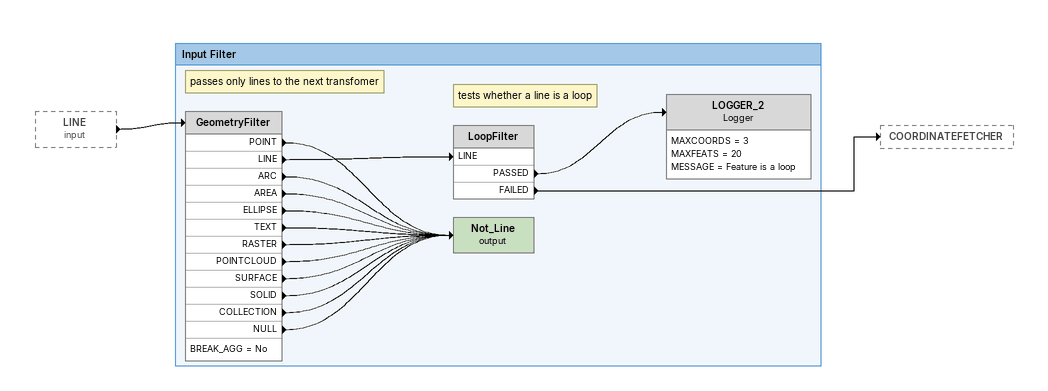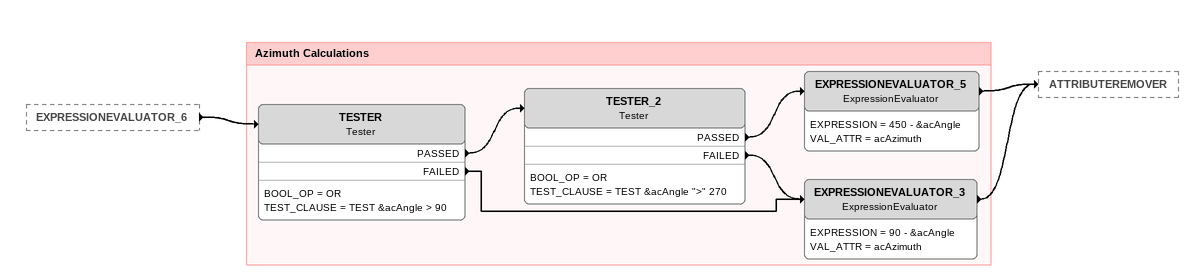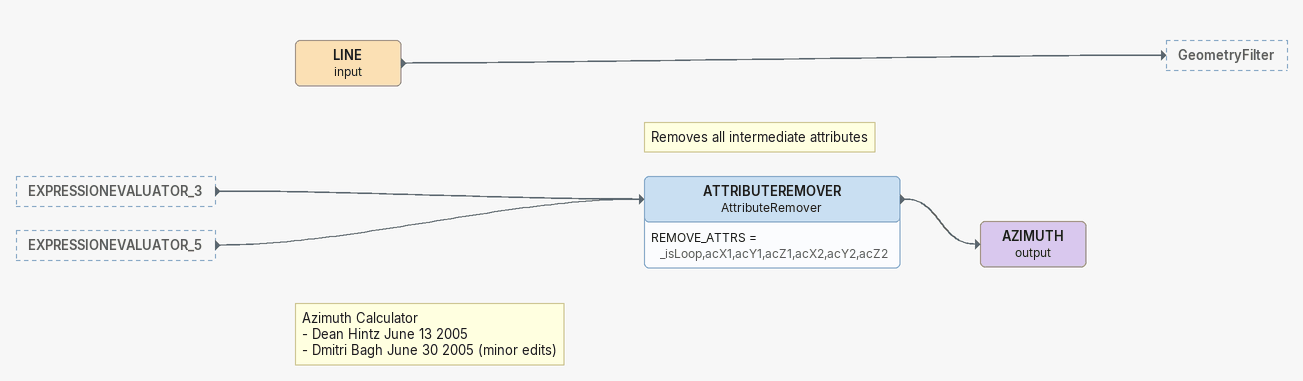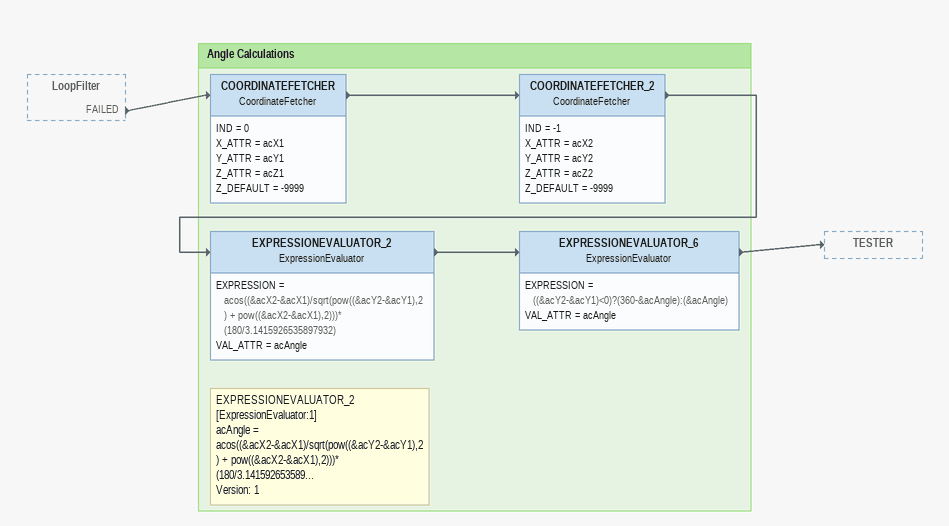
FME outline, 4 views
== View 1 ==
LINE (input) [outside]
    -> GeometryFilter

Bookmark: Input Filter
Note: passes only lines to the next transfomer
GeometryFilter
    BREAK_AGG = No
    POINT -> Not_Line (output)
    LINE -> LoopFilter [LINE]
    ARC -> Not_Line (output)
    AREA -> Not_Line (output)
    ELLIPSE -> Not_Line (output)
    TEXT -> Not_Line (output)
    RASTER -> Not_Line (output)
    POINTCLOUD -> Not_Line (output)
    SURFACE -> Not_Line (output)
    SOLID -> Not_Line (output)
    COLLECTION -> Not_Line (output)
    NULL -> Not_Line (output)
Note: tests whether a line is a loop
LoopFilter
    PASSED -> LOGGER_2
    FAILED -> COORDINATEFETCHER
LOGGER_2: Logger
    MAXCOORDS = 3
    MAXFEATS = 20
    MESSAGE = Feature is a loop
Not_Line (output)

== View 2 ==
EXPRESSIONEVALUATOR_6 [outside]
    -> TESTER

Bookmark: Azimuth Calculations
TESTER: Tester
    BOOL_OP = OR
    TEST_CLAUSE = TEST &acAngle > 90
    PASSED -> TESTER_2
    FAILED -> EXPRESSIONEVALUATOR_3
TESTER_2: Tester
    BOOL_OP = OR
    TEST_CLAUSE = TEST &acAngle ">" 270
    PASSED -> EXPRESSIONEVALUATOR_5
    FAILED -> EXPRESSIONEVALUATOR_3
EXPRESSIONEVALUATOR_5: ExpressionEvaluator
    EXPRESSION = 450 - &acAngle
    VAL_ATTR = acAzimuth
    -> ATTRIBUTEREMOVER
EXPRESSIONEVALUATOR_3: ExpressionEvaluator
    EXPRESSION = 90 - &acAngle
    VAL_ATTR = acAzimuth
    -> ATTRIBUTEREMOVER

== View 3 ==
EXPRESSIONEVALUATOR_3 [outside]
    -> ATTRIBUTEREMOVER
EXPRESSIONEVALUATOR_5 [outside]
    -> ATTRIBUTEREMOVER
Note: Azimuth Calculator / - Dean Hintz June 13 2005 / - Dmitri Bagh June 30 2005 (minor edits)
LINE (input)
    -> GeometryFilter
Note: Removes all intermediate attributes
ATTRIBUTEREMOVER: AttributeRemover
    REMOVE_ATTRS = _isLoop,acX1,acY1,acZ1,acX2,acY2,acZ2
    -> AZIMUTH (output)
AZIMUTH (output)

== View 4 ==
LoopFilter [outside]
    FAILED -> COORDINATEFETCHER

Bookmark: Angle Calculations
COORDINATEFETCHER: CoordinateFetcher
    IND = 0
    X_ATTR = acX1
    Y_ATTR = acY1
    Z_ATTR = acZ1
    Z_DEFAULT = -9999
    -> COORDINATEFETCHER_2
COORDINATEFETCHER_2: CoordinateFetcher
    IND = -1
    X_ATTR = acX2
    Y_ATTR = acY2
    Z_ATTR = acZ2
    Z_DEFAULT = -9999
    -> EXPRESSIONEVALUATOR_2
Note: EXPRESSIONEVALUATOR_2 [ExpressionEvaluator:1] / acAngle = acos((&acX2-&acX1)/sqrt(pow((&acY2-&acY1),2) + pow((&acX2-&acX1),2)))* (180/3.141592653589... / Version: 1
EXPRESSIONEVALUATOR_2: ExpressionEvaluator
    EXPRESSION = acos((&acX2-&acX1)/sqrt(pow((&acY2-&acY1),2) + pow((&acX2-&acX1),2)))* (180/3.1415926535897932)
    VAL_ATTR = acAngle
    -> EXPRESSIONEVALUATOR_6
EXPRESSIONEVALUATOR_6: ExpressionEvaluator
    EXPRESSION = ((&acY2-&acY1)<0)?(360-&acAngle):(&acAngle)
    VAL_ATTR = acAngle
    -> TESTER
